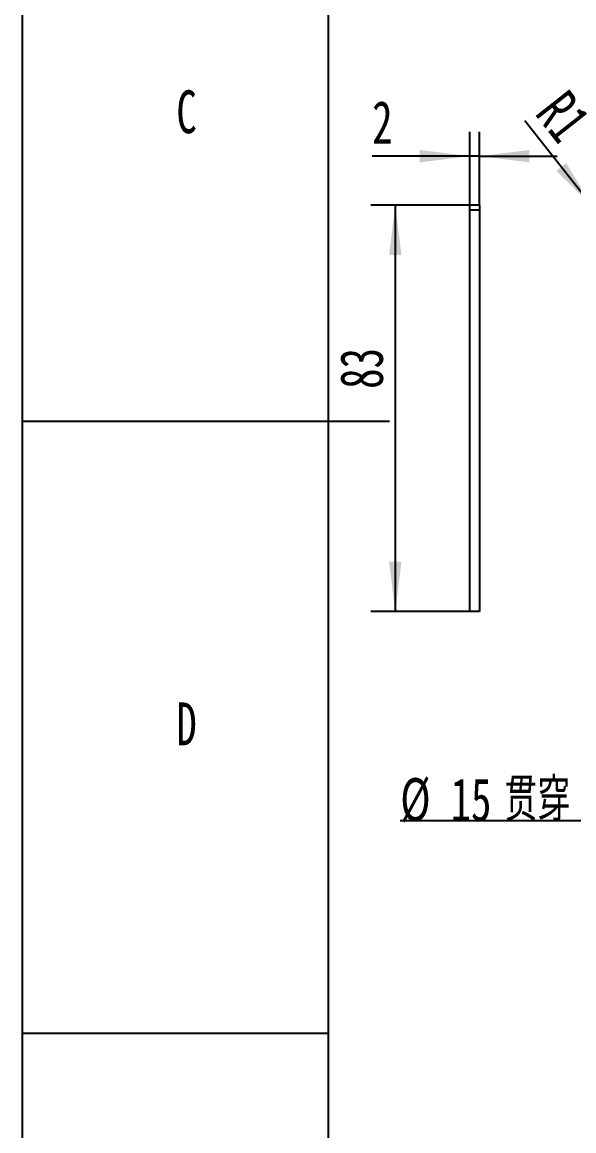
# Model space of a CAD drawing. Header units: millimetres. Extents: x 0 to 210, y 0 to 297.
# Drawn here: x 0 to 45.1, y 90.5 to 181.1 of the extents above; entities that cross this region are included whole.
import ezdxf

# ---------------------------------------------------------------- set-up
doc = ezdxf.new("R2010")
doc.units = ezdxf.units.MM
doc.layers.add('图框', color=7, linetype='Continuous')
doc.layers.add('图纸格式', color=7, linetype='Continuous')
doc.styles.add('SLDTEXTSTYLE0', font='TXT', dxfattribs={"width": 0.7, "bigfont": 'bigfont'})
doc.styles.add('SLDTEXTSTYLE5', font='TXT', dxfattribs={"width": 0.7})
doc.dimstyles.new('SLDDIMSTYLE1', dxfattribs={"dimtxt": 3.5, "dimasz": 4.08, "dimexe": 0, "dimexo": 0.0625, "dimgap": 0.875, "dimtad": 2, "dimlfac": 2.5, "dimrnd": 1e-09, "dimzin": 12, "dimdsep": 46, "dimtxsty": 'SLDTEXTSTYLE5', "dimsah": 1, "dimcen": 0.09, "dimadec": 0, "dimazin": 3, "dimtfac": 1, "dimtmove": 0, "dimatfit": 0, "dimfxl": 0, "dimfrac": 2, "dimtolj": 1, "dimtzin": 12, "dimarcsym": 0})
doc.dimstyles.new('SLDDIMSTYLE2', dxfattribs={"dimtxt": 3.5, "dimasz": 4.08, "dimexe": 0, "dimexo": 0.0625, "dimgap": 0.875, "dimtad": 2, "dimlfac": 2.5, "dimrnd": 1e-09, "dimzin": 12, "dimdsep": 46, "dimtxsty": 'SLDTEXTSTYLE5', "dimsah": 1, "dimcen": 0.09, "dimadec": 0, "dimazin": 3, "dimtfac": 1, "dimtofl": 0, "dimtmove": 0, "dimatfit": 3, "dimfxl": 0, "dimfrac": 2, "dimtolj": 1, "dimtzin": 12, "dimarcsym": 0})
doc.dimstyles.new('SLDDIMSTYLE3', dxfattribs={"dimtxt": 3.5, "dimasz": 4.08, "dimexe": 0, "dimexo": 0.0625, "dimgap": 0.875, "dimtad": 2, "dimlfac": 2.5, "dimrnd": 1e-09, "dimzin": 12, "dimdsep": 46, "dimtxsty": 'SLDTEXTSTYLE5', "dimsah": 1, "dimcen": 0, "dimadec": 0, "dimazin": 3, "dimtfac": 1, "dimtofl": 0, "dimtmove": 0, "dimatfit": 3, "dimfxl": 0, "dimfrac": 2, "dimtolj": 1, "dimtzin": 12, "dimarcsym": 0})
doc.dimstyles.new('SLDDIMSTYLE5', dxfattribs={"dimtxt": 3.5, "dimasz": 4.08, "dimexe": 0, "dimexo": 0.0625, "dimgap": 0.875, "dimtad": 0, "dimtih": 1, "dimtoh": 1, "dimlfac": 2.5, "dimrnd": 1e-09, "dimzin": 12, "dimdsep": 46, "dimtxsty": 'SLDTEXTSTYLE5', "dimblk1": 'NONE', "dimsah": 1, "dimcen": 0, "dimadec": 0, "dimazin": 3, "dimtfac": 1, "dimtmove": 0, "dimatfit": 3, "dimldrblk": 'NONE', "dimfxl": 0, "dimfrac": 2, "dimtolj": 1, "dimtzin": 12, "dimarcsym": 0})

# ---------------------------------------------------------------- blocks, each defined once
blk = doc.blocks.new('_D_6')
at = {"layer": '图纸格式'}
for p, q in [((62.962, 142.526), (59.925, 137.351)), ((59.925, 137.351), (47.313, 115.86)), ((47.313, 115.86), (30.887, 115.86))]:
    blk.add_line(p, q, dxfattribs=at)
blk.add_solid([(59.925, 137.351), (57.422, 134.09), (58.298, 133.575)], dxfattribs=at)
at = {"layer": '图纸格式', "char_height": 3.5, "attachment_point": 1}
for s, insert, style in [('贯穿', (39.387, 119.33), 'SLDTEXTSTYLE0'), ('%%c', (30.887, 119.345), 'SLDTEXTSTYLE5'), ('15', (35.002, 119.33), 'SLDTEXTSTYLE5')]:
    blk.add_mtext(s, dxfattribs=dict(at, insert=insert, style=style))
blk = doc.blocks.new('_None')
blk = doc.blocks.new('_D_11')
at = {"layer": '图纸格式'}
for q in [(41.068, 173.037), (46.818, 165.739)]:
    blk.add_line((46.571, 166.053), q, dxfattribs=at)
blk.add_solid([(46.571, 166.053), (44.445, 169.572), (43.647, 168.943)], dxfattribs=at)
at = {"layer": '图纸格式', "insert": (44.553, 175.783), "char_height": 3.5, "attachment_point": 1, "rotation": 308.23522, "style": 'SLDTEXTSTYLE5'}
blk.add_mtext('R1', dxfattribs=at)
blk = doc.blocks.new('_D_15')
at = {"layer": '图纸格式'}
for p, q in [((36.562, 166.139), (28.481, 166.139)), ((30.481, 166.139), (30.481, 132.939)), ((36.562, 132.939), (28.481, 132.939))]:
    blk.add_line(p, q, dxfattribs=at)
for points in [[(30.481, 166.139), (29.973, 162.059), (30.989, 162.059)], [(30.481, 132.939), (30.989, 137.019), (29.973, 137.019)]]:
    blk.add_solid(points, dxfattribs=at)
at = {"layer": '图纸格式', "insert": (25.97, 151.139), "char_height": 3.5, "attachment_point": 1, "rotation": 90, "style": 'SLDTEXTSTYLE5'}
blk.add_mtext('83', dxfattribs=at)
blk = doc.blocks.new('_D_16')
at = {"layer": '图纸格式'}
for p, q in [((36.562, 166.139), (36.562, 172.145)), ((37.362, 166.139), (37.362, 172.145)), ((36.562, 170.145), (28.593, 170.145)), ((37.362, 170.145), (36.562, 170.145)), ((37.362, 170.145), (43.712, 170.145))]:
    blk.add_line(p, q, dxfattribs=at)
for points in [[(36.562, 170.145), (32.482, 170.653), (32.482, 169.637)], [(37.362, 170.145), (41.442, 169.637), (41.442, 170.653)]]:
    blk.add_solid(points, dxfattribs=at)
at = {"layer": '图纸格式', "insert": (28.593, 174.657), "char_height": 3.5, "attachment_point": 1, "style": 'SLDTEXTSTYLE5'}
blk.add_mtext('2', dxfattribs=at)

msp = doc.modelspace()

# ---------------------------------------------------------------- linework, layer by layer
at = {"color": 7, "linetype": 'Continuous', "lineweight": 25}
for p, q in [((37.3619, 166.1387), (36.5619, 166.1387)), ((36.5619, 165.7387), (36.5619, 166.1387)), ((37.3619, 165.7387), (36.5619, 165.7387)), ((36.5619, 132.9387), (36.5619, 165.7387)), ((37.3619, 166.1387), (37.3619, 165.7387)), ((37.3619, 165.7387), (37.3619, 132.9387)), ((37.3619, 132.9387), (36.5619, 132.9387))]:
    msp.add_line(p, q, dxfattribs=at)
at = {"layer": '图框'}
for p, q in [((0, 297), (0, 0)), ((0, 98.5), (25, 98.5))]:
    msp.add_line(p, q, dxfattribs=at)
at = {"layer": '图框', "lineweight": 25}
for p, q in [((25, 292), (25, 5)), ((0, 148.5), (30, 148.5))]:
    msp.add_line(p, q, dxfattribs=at)

# ---------------------------------------------------------------- texts
at = {"layer": '图框', "char_height": 3.5, "attachment_point": 2, "style": 'SLDTEXTSTYLE5'}
for s, insert in [('C', (13.4273, 175.5207)), ('D', (13.4297, 125.5207))]:
    msp.add_mtext(s, dxfattribs=dict(at, insert=insert))

# ---------------------------------------------------------------- dimensions: what is measured, and where the dimension line sits
at = {"layer": '图纸格式'}
dim = msp.add_radius_dim(center=(46.8183, 165.7387), mpoint=(46.5708, 166.0529), dimstyle='SLDDIMSTYLE3', dxfattribs=at)
dim.commit()
dim.dimension.update_dxf_attribs({"geometry": '_D_11', "text_midpoint": (41.8459, 172.0495), "dimtype": 164})
dim = msp.add_linear_dim(base=(36.5619, 170.1454), p1=(37.3619, 166.1387), p2=(36.5619, 166.1387), dimstyle='SLDDIMSTYLE1', dxfattribs=at)
dim.commit()
dim.dimension.update_dxf_attribs({"geometry": '_D_16', "text_midpoint": (29.3606, 170.1454), "dimtype": 160})
dim = msp.add_linear_dim(base=(30.4814, 132.9387), p1=(36.5619, 166.1387), p2=(36.5619, 132.9387), angle=90, dimstyle='SLDDIMSTYLE2', dxfattribs=at)
dim.commit()
dim.dimension.update_dxf_attribs({"geometry": '_D_15', "text_midpoint": (30.4814, 152.6726), "dimtype": 160})
dim = msp.add_diameter_dim_2p(p1=(62.9616, 142.5261), p2=(59.9249, 137.3513), text='<> 贯穿', dimstyle='SLDDIMSTYLE5', dxfattribs=at)
dim.commit()
dim.dimension.update_dxf_attribs({"geometry": '_D_6', "text_midpoint": (38.3064, 117.5034), "dimtype": 163})

doc.saveas('drawing.dxf')
